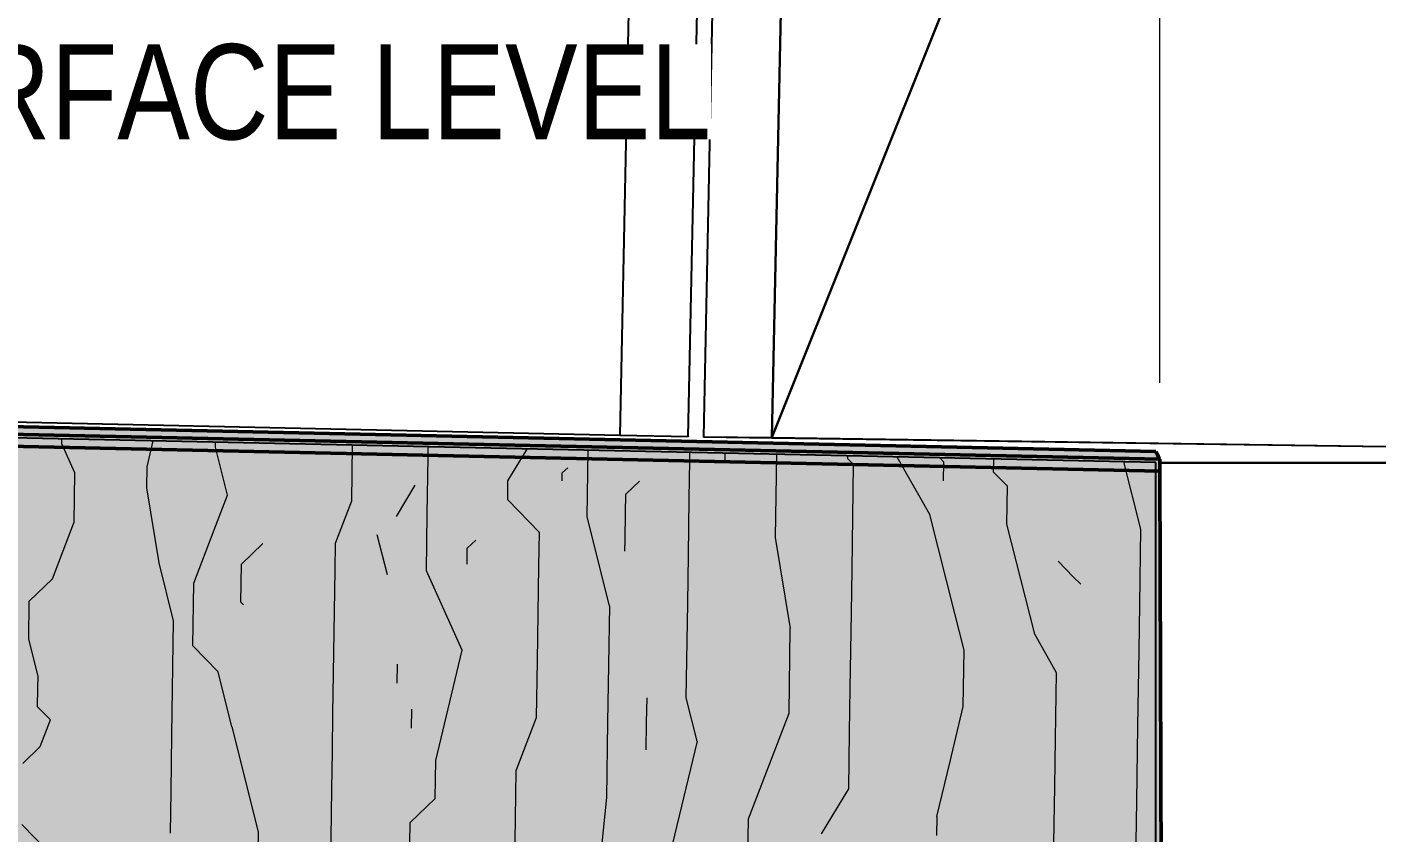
# Model space of a CAD drawing. Header units: metres. Extents: x 0 to 258, y 3 to 25.
# Drawn here: x 219.805 to 221.589, y 22.716 to 23.775 of the extents above; entities that cross this region are included whole.
import ezdxf

# ---------------------------------------------------------------- set-up
doc = ezdxf.new("R2010")
doc.units = ezdxf.units.M
doc.layers.get('Defpoints').update_dxf_attribs({"color": 41})
for name, color, linetype, lineweight in [('A-ANNO-DIMS', 7, 'Continuous', 9), ('A-FLOR', 7, 'Continuous', 50), ('A-GENM', 7, 'Continuous', 35), ('G-ANNO-TEXT', 7, 'Continuous', 9)]:
    doc.layers.add(name, color=color, linetype=linetype, lineweight=lineweight)
doc.styles.add('Arial Narrow_2', font='ARIALN.TTF', dxfattribs={"height": 0.125})
doc.dimstyles.new('Dimension_Standard_O__mm_', dxfattribs={"dimscale": 0.3048, "dimtxt": 0.127929, "dimasz": 0.410105, "dimexe": 0.393701, "dimexo": 0.246063, "dimgap": 0.246063, "dimtad": 1, "dimdec": 0, "dimlfac": 1000, "dimzin": 0, "dimdsep": 46, "dimtxsty": 'Arial Narrow_2', "dimsah": 1, "dimcen": 0.09, "dimaunit": 1, "dimadec": 4, "dimazin": 0, "dimtfac": 1, "dimtdec": 4, "dimtix": 1, "dimtmove": 0, "dimatfit": 3, "dimfxl": 1, "dimtvp": 1, "dimtfill": 1, "dimtolj": 1, "dimtzin": 0, "dimlwd": 18, "dimlwe": 18, "dimarcsym": 2})

# ---------------------------------------------------------------- blocks, each defined once
blk = doc.blocks.new('SCR_B_08_NE_7 - SCR_B_08_NE_7-5609727-DRG-2873172 - ELEVATION - NORTH EAST END')
at = {"layer": 'A-GENM', "color": 254, "lineweight": 25, "true_color": 0xd4d4d4}
for p, q in [((1153.4149, 24.7655), (1153.3831, 23.2389)), ((1153.4731, 23.237), (1153.5049, 24.7655)), ((1152.3831, 23.2608), (1153.3831, 23.2389)), ((1153.3831, 23.2383), (1152.3831, 23.2602)), ((1153.3831, 23.2389), (1153.4731, 23.237)), ((1153.3831, 23.2389), (1153.3831, 23.2383)), ((1153.473, 23.2364), (1153.3831, 23.2383)), ((1153.4731, 23.237), (1153.473, 23.2364))]:
    blk.add_line(p, q, dxfattribs=at)
blk = doc.blocks.new('SCR_B_08_NE_8 - SCR_B_08_NE_8-5610566-DRG-2873172 - ELEVATION - NORTH EAST END')
at = {"layer": 'A-GENM', "color": 254, "lineweight": 25, "true_color": 0xd4d4d4}
for p, q in [((1153.5249, 24.7655), (1153.4931, 23.2367)), ((1153.5831, 23.2355), (1153.6149, 24.7655)), ((1153.5831, 23.2355), (1154.1944, 24.7655)), ((1153.615, 24.7655), (1153.5831, 23.2355)), ((1154.1943, 24.7655), (1153.5831, 23.2355)), ((1153.4931, 23.2367), (1153.493, 23.2361)), ((1153.583, 23.2349), (1153.493, 23.2361)), ((1153.4931, 23.2367), (1153.5831, 23.2355)), ((1153.5831, 23.2355), (1153.583, 23.2349)), ((1153.583, 23.2349), (1153.5831, 23.2355)), ((1154.3892, 23.2233), (1153.583, 23.2349)), ((1153.5831, 23.2355), (1154.3892, 23.2239))]:
    blk.add_line(p, q, dxfattribs=at)
blk = doc.blocks.new('FP_1-DRG-2873172 - ELEVATION - NORTH EAST END')
at = {"layer": 'A-GENM', "color": 254, "lineweight": 18, "true_color": 0xcfcfcf}
for p, q in [((1152.6504, 23.2272), (1152.6505, 23.2337)), ((1152.7625, 23.1971), (1152.7706, 23.2311)), ((1152.6674, 23.1892), (1152.6504, 23.2272)), ((1152.8521, 23.2228), (1152.8522, 23.2294)), ((1152.8679, 23.1599), (1152.8521, 23.2228)), ((1153.0312, 23.1524), (1153.0323, 23.2255)), ((1153.1314, 23.2099), (1153.1316, 23.2233)), ((1153.2363, 23.1787), (1153.2616, 23.2205)), ((1153.3404, 23.1312), (1153.3417, 23.2188)), ((1153.4752, 23.205), (1153.4754, 23.2159)), ((1153.5215, 23.2028), (1153.5217, 23.2149)), ((1153.5877, 23.1045), (1153.5893, 23.2134)), ((1152.7622, 23.1697), (1152.7626, 23.1971)), ((1153.1303, 23.1353), (1153.1314, 23.2099)), ((1153.3075, 23.189), (1153.3148, 23.196)), ((1153.4745, 23.1554), (1153.4752, 23.205)), ((1153.6829, 23.2077), (1153.6829, 23.2114)), ((1153.6903, 23.2001), (1153.6829, 23.2077)), ((1153.6882, 23.0624), (1153.6903, 23.2001)), ((1153.7902, 23.1344), (1153.7476, 23.21)), ((1153.8088, 23.2033), (1153.8034, 23.2088)), ((1153.8084, 23.1785), (1153.8088, 23.2033)), ((1153.8742, 23.19), (1153.8745, 23.2073)), ((1154.0675, 23.1152), (1154.0451, 23.2036)), ((1152.6665, 23.1237), (1152.6674, 23.1892)), ((1153.236, 23.1539), (1153.2363, 23.1787)), ((1153.3074, 23.1786), (1153.3075, 23.189)), ((1153.3912, 23.1612), (1153.4091, 23.1784)), ((1153.8923, 23.1715), (1153.8742, 23.19)), ((1152.7781, 23.0711), (1152.7622, 23.1697)), ((1152.8505, 23.1142), (1152.868, 23.1599)), ((1153.0898, 23.1319), (1153.1146, 23.173)), ((1153.3908, 23.1364), (1153.3912, 23.1612)), ((1153.8915, 23.122), (1153.8923, 23.1715)), ((1153.0099, 23.0969), (1153.0312, 23.1524)), ((1153.2776, 23.111), (1153.236, 23.1539)), ((1153.4734, 23.0809), (1153.4745, 23.1554)), ((1152.6383, 23.05), (1152.6664, 23.1237)), ((1153.1292, 23.0607), (1153.1303, 23.1353)), ((1153.3699, 23.0145), (1153.3405, 23.1313)), ((1153.3903, 23.1015), (1153.3908, 23.1364)), ((1153.823, 23.0045), (1153.7902, 23.1344)), ((1152.8238, 23.0444), (1152.8505, 23.1142)), ((1153.078, 23.0553), (1153.0648, 23.1078)), ((1153.2769, 23.0666), (1153.2776, 23.111)), ((1153.9283, 22.9772), (1153.8916, 23.122)), ((1154.0661, 23.0164), (1154.0676, 23.1153)), ((1152.8863, 23.0693), (1152.9144, 23.0963)), ((1153.0094, 23.0617), (1153.0099, 23.0969)), ((1153.1826, 23.0692), (1153.1829, 23.0901)), ((1153.1829, 23.0901), (1153.194, 23.1007)), ((1153.39, 23.0864), (1153.3903, 23.1015)), ((1153.6072, 22.9847), (1153.5877, 23.1045)), ((1152.7973, 22.9949), (1152.7781, 23.0711)), ((1153.4724, 23.0176), (1153.4734, 23.0809)), ((1153.9788, 23.0528), (1153.9589, 23.0732)), ((1152.8859, 23.0444), (1152.8863, 23.0693)), ((1153.007, 22.8983), (1153.0094, 23.0617)), ((1153.1761, 22.9564), (1153.1292, 23.0607)), ((1153.275, 22.9423), (1153.2769, 23.0666)), ((1153.6874, 23.0054), (1153.6882, 23.0624)), ((1153.9886, 23.0428), (1153.9788, 23.0528)), ((1152.6078, 23.0206), (1152.6383, 23.05)), ((1152.8226, 22.962), (1152.8238, 23.0444)), ((1152.8856, 23.0194), (1152.8859, 23.0444)), ((1152.6071, 22.9706), (1152.6078, 23.0206)), ((1152.8892, 23.0157), (1152.8856, 23.0194)), ((1153.4706, 22.8936), (1153.4724, 23.0176)), ((1153.3688, 22.9364), (1153.37, 23.0145)), ((1153.6859, 22.9063), (1153.6874, 23.0054)), ((1153.8353, 22.9564), (1153.8231, 23.0045)), ((1154.0652, 22.9555), (1154.0661, 23.0164)), ((1152.7951, 22.8453), (1152.7973, 22.9949)), ((1153.6055, 22.8737), (1153.6071, 22.9847)), ((1152.6193, 22.9222), (1152.6071, 22.9707)), ((1153.9568, 22.9267), (1153.9283, 22.9772)), ((1152.8556, 22.928), (1152.8226, 22.962)), ((1153.1415, 22.8115), (1153.1762, 22.9563)), ((1153.8342, 22.8822), (1153.8353, 22.9564)), ((1154.0637, 22.8566), (1154.0652, 22.9555)), ((1152.8739, 22.8554), (1152.8556, 22.928)), ((1153.091, 22.9131), (1153.0913, 22.9379)), ((1153.2739, 22.8678), (1153.275, 22.9423)), ((1153.3677, 22.8619), (1153.3688, 22.9364)), ((1152.6191, 22.907), (1152.6193, 22.9222)), ((1153.9555, 22.84), (1153.9568, 22.9267)), ((1152.6187, 22.882), (1152.6191, 22.907)), ((1153.0066, 22.8734), (1153.007, 22.8983)), ((1153.4188, 22.8775), (1153.419, 22.8936)), ((1153.4849, 22.8369), (1153.4706, 22.8936)), ((1153.6851, 22.8486), (1153.6859, 22.9063)), ((1152.6355, 22.8646), (1152.6187, 22.882)), ((1153.1099, 22.8537), (1153.1102, 22.8786)), ((1153.4185, 22.8615), (1153.4188, 22.8775)), ((1153.8169, 22.81), (1153.8343, 22.8822)), ((1152.6222, 22.8296), (1152.6355, 22.8646)), ((1153.0059, 22.8236), (1153.0066, 22.8734)), ((1153.2473, 22.7982), (1153.2739, 22.8678)), ((1153.3662, 22.7626), (1153.3677, 22.8619)), ((1153.418, 22.8252), (1153.4185, 22.8615)), ((1153.5521, 22.7349), (1153.6055, 22.8737)), ((1154.0622, 22.7578), (1154.0637, 22.8566)), ((1152.794, 22.7705), (1152.7951, 22.8453)), ((1152.9087, 22.7175), (1152.874, 22.8554)), ((1153.684, 22.7743), (1153.6851, 22.8486)), ((1153.9545, 22.7772), (1153.9555, 22.84)), ((1152.5993, 22.8076), (1152.6222, 22.8296)), ((1153.0051, 22.7738), (1153.0059, 22.8236)), ((1153.4389, 22.6438), (1153.4851, 22.8369)), ((1153.1409, 22.7617), (1153.1417, 22.8114)), ((1153.7997, 22.7378), (1153.8171, 22.81)), ((1153.2463, 22.7351), (1153.2473, 22.7982)), ((1152.7932, 22.7158), (1152.794, 22.7705)), ((1153.0032, 22.6393), (1153.0051, 22.7738)), ((1153.6483, 22.7152), (1153.684, 22.7742)), ((1153.953, 22.6782), (1153.9545, 22.7772)), ((1153.108, 22.73), (1153.1409, 22.7617)), ((1153.3561, 22.6638), (1153.3662, 22.7626)), ((1154.0606, 22.6471), (1154.0622, 22.7578)), ((1153.2437, 22.5611), (1153.2463, 22.7351)), ((1153.5514, 22.6853), (1153.5521, 22.7349)), ((1153.7994, 22.713), (1153.7998, 22.7377)), ((1152.633, 22.6914), (1152.5981, 22.7273)), ((1152.9084, 22.6926), (1152.9088, 22.7175)), ((1153.1071, 22.6659), (1153.108, 22.73))]:
    blk.add_line(p, q, dxfattribs=at)
blk = doc.blocks.new('BR08_Barrier_Patterm_Side_01 - BR08_Barrier_Patterm_Side_01-5122489-DRG-2873172 - ELEVATION - NORTH EAST END')
at = {"layer": 'A-GENM', "color": 254, "lineweight": 25, "true_color": 0xd4d4d4}
for p, q in [((1154.0871, 23.2027), (1150.8375, 23.2729)), ((1154.0872, 21.7072), (1154.0871, 23.2027))]:
    blk.add_line(p, q, dxfattribs=at)
blk.add_blockref('FP_1-DRG-2873172 - ELEVATION - NORTH EAST END', (0, 0), dxfattribs=at)
blk = doc.blocks.new('T2DPAA-T2D-C3S-DU-M3D-100304_rvt-35-DRG-2873172 - ELEVATION - NORTH EAST END')
at = {"layer": 'A-GENM', "color": 254, "lineweight": 25, "true_color": 0xd4d4d4}
for name in ['SCR_B_08_NE_7 - SCR_B_08_NE_7-5609727-DRG-2873172 - ELEVATION - NORTH EAST END', 'SCR_B_08_NE_8 - SCR_B_08_NE_8-5610566-DRG-2873172 - ELEVATION - NORTH EAST END', 'BR08_Barrier_Patterm_Side_01 - BR08_Barrier_Patterm_Side_01-5122489-DRG-2873172 - ELEVATION - NORTH EAST END']:
    blk.add_blockref(name, (0, 0), dxfattribs=at)
blk = doc.blocks.new('UD_20mm_NE_PRPT__170334_2 - UD_20mm_NE_PRPT__170334_2-44313469-DRG-2873172 - ELEVATION - NORTH EAST END')
at = {"layer": 'A-GENM'}
blk.add_line((1154.3892, 23.2023), (1154.0924, 23.2018), dxfattribs=at)
blk = doc.blocks.new('T2DPAA-T2D-C3S-DU-M3D-100334_rvt-1-DRG-2873172 - ELEVATION - NORTH EAST END')
at = {"layer": 'A-GENM', "lineweight": 35}
blk.add_blockref('UD_20mm_NE_PRPT__170334_2 - UD_20mm_NE_PRPT__170334_2-44313469-DRG-2873172 - ELEVATION - NORTH EAST END', (0, 0), dxfattribs=at)
blk = doc.blocks.new('DIMBLOCK48-DRG-2873172 - ELEVATION - NORTH EAST END')
at = {"layer": 'A-ANNO-DIMS', "color": 0, "lineweight": 18, "transparency": 16777216}
for p, q in [((211.504, 23.5193), (211.504, 24.1011)), ((221.2924, 23.3074), (221.2924, 24.1011)), ((221.1674, 23.9811), (211.629, 23.9811))]:
    blk.add_line(p, q, dxfattribs=at)
at = {"layer": 'A-ANNO-DIMS', "color": 0, "transparency": 16777216}
for points in [[(211.629, 24.0019), (211.629, 23.9602), (211.504, 23.9811)], [(221.1674, 24.0019), (221.1674, 23.9602), (221.2924, 23.9811)]]:
    blk.add_solid(points, dxfattribs=at)
at = {"layer": 'Defpoints', "color": 0, "transparency": 16777216}
for p in [(211.504, 23.9811), (211.504, 23.4443), (221.2924, 23.2324)]:
    blk.add_point(p, dxfattribs=at)
at = {"layer": 'A-ANNO-DIMS', "color": 0, "lineweight": 18, "transparency": 16777216, "insert": (216.3982, 24.1199), "char_height": 0.125, "width": 1.605812, "attachment_point": 5, "style": 'Arial Narrow_2', "bg_fill": 3, "box_fill_scale": 1.1, "bg_fill_color": 256, "bg_fill_true_color": 13158600, "bg_fill_transparency": 0}
blk.add_mtext('\\A1;BARRIER TYPE - 03', dxfattribs=at)

msp = doc.modelspace()

# ---------------------------------------------------------------- hatches: boundary and pattern name
at = {"layer": 'A-FLOR', "lineweight": 5, "true_color": 0xc0c0c0}
for points in [[(221.2922, 23.207), (221.287, 23.2172), (211.4998, 23.4297), (211.5038, 23.4197), (221.2121, 23.2088)], [(221.2925, 23.1915), (221.2922, 23.207), (211.5038, 23.4197), (211.504, 23.4041), (221.2127, 23.1932)], [(221.2957, 22.0074), (221.2925, 23.1915), (211.504, 23.4041), (211.5064, 22.2206), (220.0812, 22.0339)]]:
    msp.add_hatch(color=9, dxfattribs=at).paths.add_polyline_path(points)

# ---------------------------------------------------------------- linework, layer by layer
at = {"layer": 'A-FLOR'}
for p, q in [((211.4998, 23.4297), (221.287, 23.2172)), ((211.5038, 23.4197), (221.2922, 23.207)), ((211.504, 23.4041), (221.2925, 23.1915)), ((221.2922, 23.207), (221.2925, 23.1915))]:
    msp.add_line(p, q, dxfattribs=at)
at = {"layer": 'A-FLOR', "flags": 128}
for points in [[(221.287, 23.2172), (221.288, 23.2152), (221.2891, 23.2131), (221.2901, 23.2111), (221.2911, 23.2091), (221.2922, 23.207)], [(221.2925, 23.1915), (221.2928, 23.0599), (221.2932, 22.9283), (221.2935, 22.7968), (221.2939, 22.6652), (221.2943, 22.5337), (221.2946, 22.4021), (221.295, 22.2705), (221.2953, 22.139), (221.2957, 22.0074)]]:
    msp.add_lwpolyline(points, dxfattribs=at)

# ---------------------------------------------------------------- block references
at = {"lineweight": 5}
for name in ['T2DPAA-T2D-C3S-DU-M3D-100304_rvt-35-DRG-2873172 - ELEVATION - NORTH EAST END', 'T2DPAA-T2D-C3S-DU-M3D-100334_rvt-1-DRG-2873172 - ELEVATION - NORTH EAST END']:
    msp.add_blockref(name, (-932.8001, 0), dxfattribs=at)

# ---------------------------------------------------------------- next in the draw order: dimensions: what is measured, and where the dimension line sits
at = {"layer": 'A-ANNO-DIMS', "lineweight": 18}
dim = msp.add_linear_dim(base=(211.504, 23.9811), p1=(221.2924, 23.2324), p2=(211.504, 23.4443), text='BARRIER TYPE - 03', dimstyle='Dimension_Standard_O__mm_', override={"dimpost": '<>', "dimfxl": 9.79075}, dxfattribs=at)
dim.commit()
dim.dimension.update_dxf_attribs({"geometry": 'DIMBLOCK48-DRG-2873172 - ELEVATION - NORTH EAST END', "text_midpoint": (216.3982, 24.1199)})

# ---------------------------------------------------------------- next in the draw order: texts
at = {"layer": 'G-ANNO-TEXT', "insert": (218.8256, 23.7522), "char_height": 0.125, "attachment_point": 1, "style": 'Arial Narrow_2', "bg_fill": 3, "box_fill_scale": 1, "bg_fill_color": 256, "bg_fill_true_color": 13158600, "bg_fill_transparency": 0}
msp.add_mtext('FINISHED SURFACE LEVEL', dxfattribs=at)

doc.saveas('drawing.dxf')
